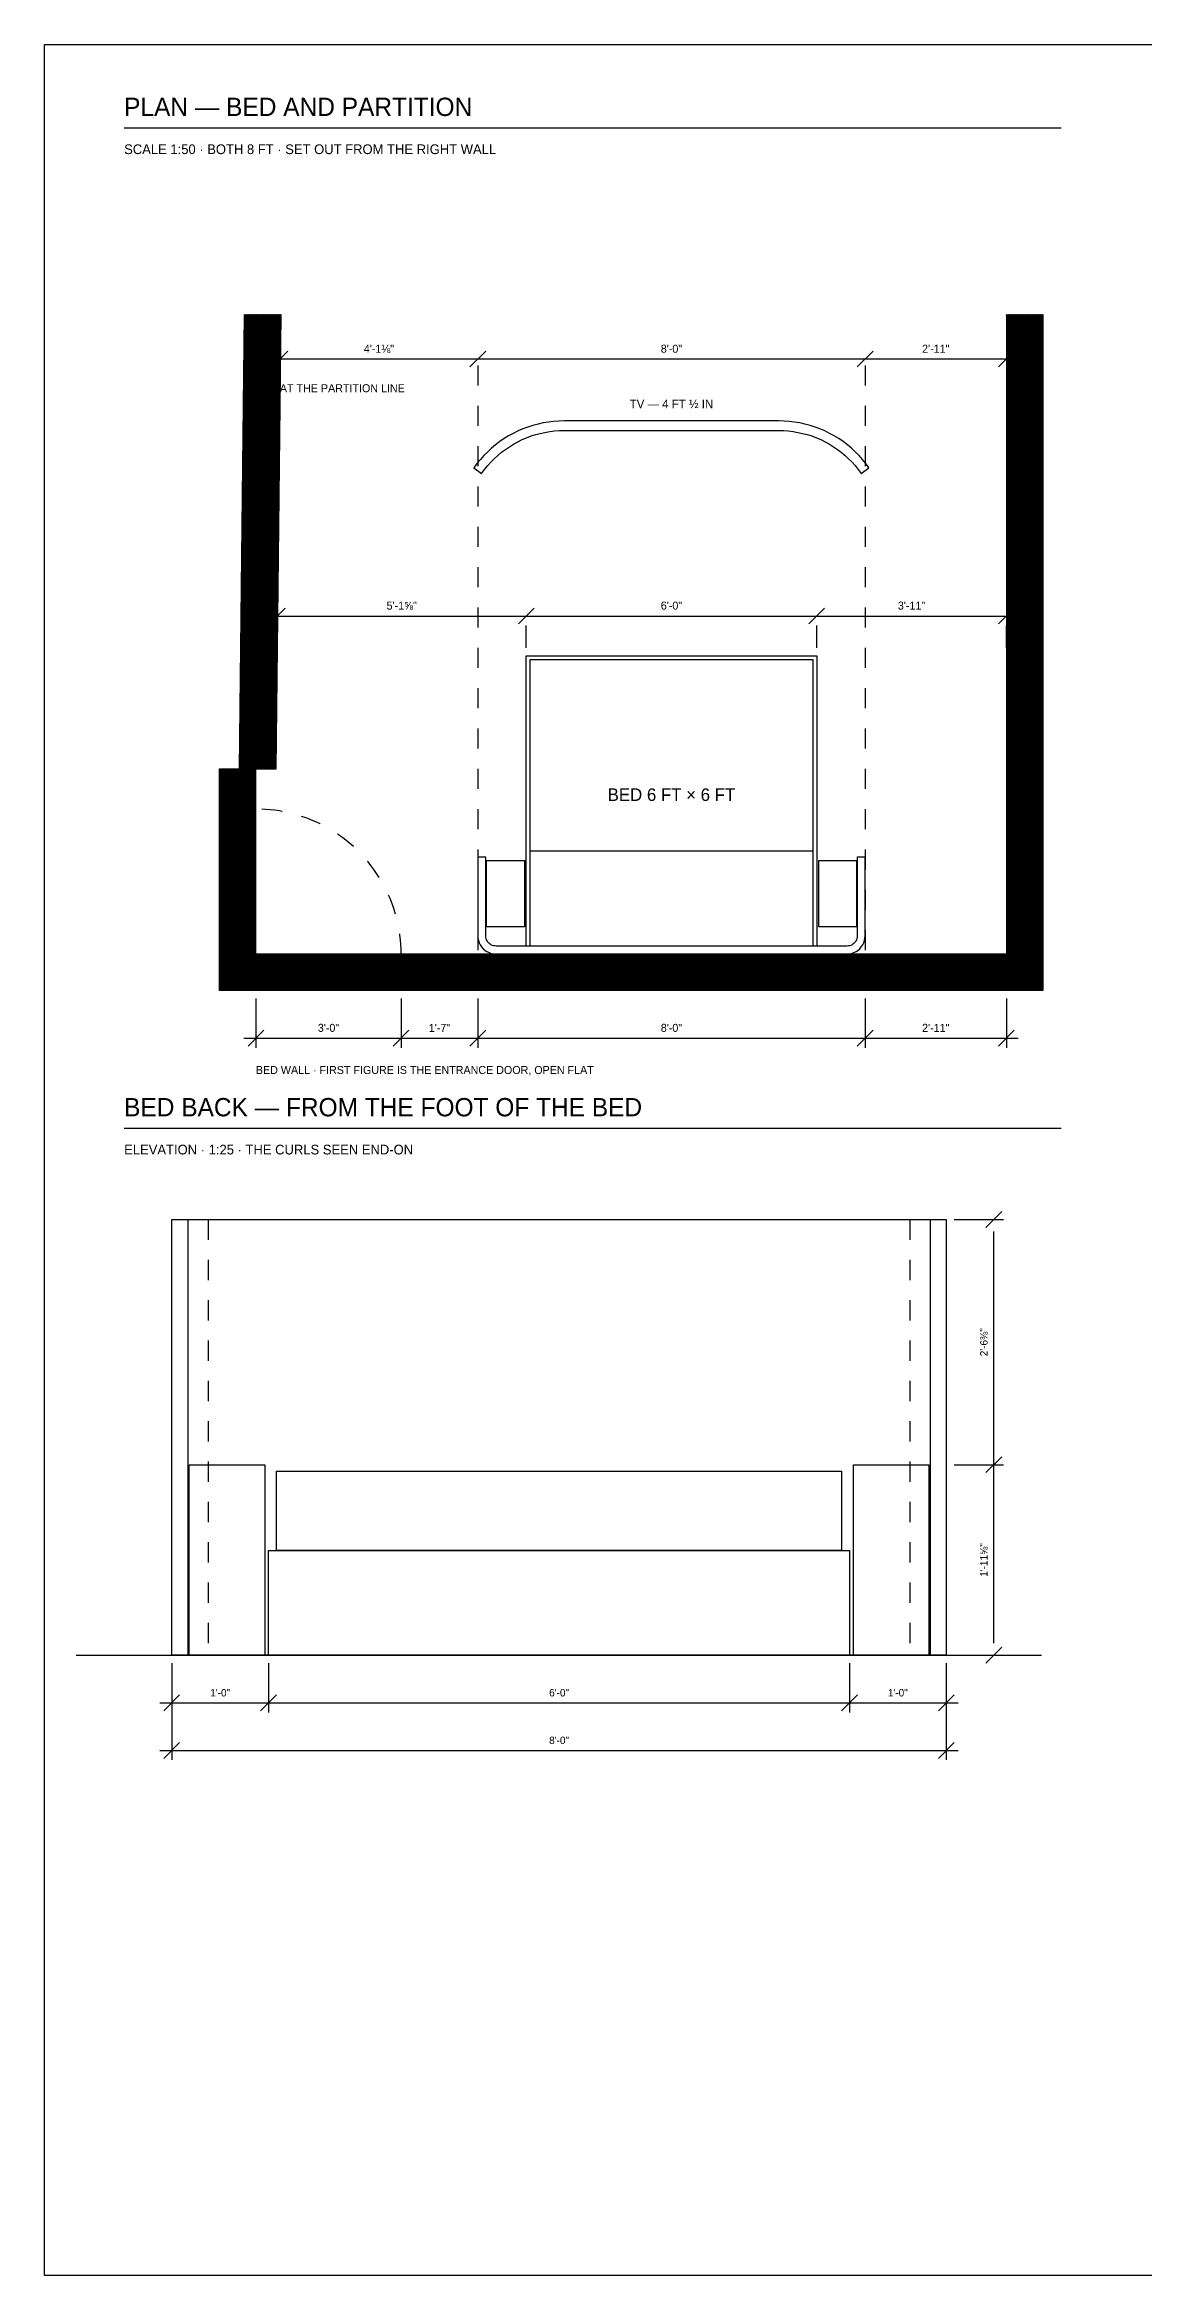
# Model space of a CAD drawing. Header units: inches. Extents: x 0.3 to 16.2, y 0.3 to 11.4.
# Drawn here: x 0.31 to 5.76, y 0.31 to 11.38 of the extents above; entities that cross this region are included whole.
import ezdxf
from ezdxf.enums import TextEntityAlignment as Align

# ---------------------------------------------------------------- set-up
doc = ezdxf.new("R2010")
doc.units = ezdxf.units.IN
doc.header["$LTSCALE"] = 0.009843
doc.header["$MEASUREMENT"] = 0
doc.linetypes.add('DASHED', pattern=[0.6, 0.5, -0.1])
for name, color, linetype in [('DIMENSIONS', 1, 'Continuous'), ('GEOMETRY', 7, 'Continuous'), ('HATCH', 8, 'Continuous'), ('TEXT', 7, 'Continuous')]:
    doc.layers.add(name, color=color, linetype=linetype)

msp = doc.modelspace()

# ---------------------------------------------------------------- hatches: boundary and pattern name
at = {"layer": 'HATCH'}
h = msp.add_hatch(dxfattribs=at)
h.set_pattern_fill('ANSI31', scale=0.01574803)
h.paths.add_polyline_path([(5.263, 10.039), (5.263, 6.687), (1.181, 6.687), (1.181, 7.786), (1.281, 7.786), (1.306, 10.039), (1.487, 10.039), (1.462, 7.786), (1.362, 7.786), (1.362, 6.868), (5.082, 6.868), (5.082, 10.039), (5.263, 10.039)])

# ---------------------------------------------------------------- linework, layer by layer
at = {"layer": 'DIMENSIONS'}
for p, q in [((1.441, 9.78), (1.52, 9.858)), ((2.423, 9.78), (2.502, 9.858)), ((4.343, 9.78), (4.421, 9.858)), ((5.043, 9.78), (5.121, 9.858)), ((1.422, 9.819), (5.141, 9.819)), ((1.481, 9.787), (1.481, 9.772)), ((2.462, 9.787), (2.462, 9.772)), ((4.382, 9.787), (4.382, 9.772)), ((5.082, 9.787), (5.082, 9.772)), ((1.409, 8.544), (5.141, 8.544)), ((1.429, 8.505), (1.508, 8.583)), ((2.663, 8.505), (2.741, 8.583)), ((4.103, 8.505), (4.181, 8.583)), ((5.043, 8.505), (5.121, 8.583)), ((1.469, 8.387), (1.469, 8.497)), ((2.702, 8.387), (2.702, 8.497)), ((4.142, 8.387), (4.142, 8.497)), ((5.082, 8.387), (5.082, 8.497)), ((1.362, 6.647), (1.362, 6.403)), ((2.082, 6.647), (2.082, 6.403)), ((2.462, 6.647), (2.462, 6.403)), ((4.382, 6.647), (4.382, 6.403)), ((5.082, 6.647), (5.082, 6.403)), ((1.303, 6.45), (5.141, 6.45)), ((1.323, 6.411), (1.402, 6.49)), ((2.043, 6.411), (2.121, 6.49)), ((2.423, 6.411), (2.502, 6.49)), ((4.343, 6.411), (4.421, 6.49)), ((5.043, 6.411), (5.121, 6.49)), ((4.824, 5.551), (5.068, 5.551)), ((4.981, 5.512), (5.06, 5.591)), ((5.02, 3.45), (5.02, 5.492)), ((4.824, 4.335), (5.068, 4.335)), ((4.981, 4.296), (5.06, 4.375)), ((4.981, 3.351), (5.06, 3.43)), ((0.945, 3.351), (0.945, 3.107)), ((0.945, 3.351), (0.945, 2.871)), ((1.424, 3.351), (1.424, 3.107)), ((4.305, 3.351), (4.305, 3.107)), ((4.784, 3.351), (4.784, 3.107)), ((4.784, 3.351), (4.784, 2.871)), ((4.824, 3.391), (5.068, 3.391)), ((0.886, 3.154), (4.843, 3.154)), ((0.906, 3.115), (0.984, 3.194)), ((1.385, 3.115), (1.464, 3.194)), ((4.265, 3.115), (4.344, 3.194)), ((4.745, 3.115), (4.824, 3.194)), ((0.886, 2.918), (4.843, 2.918)), ((0.906, 2.879), (0.984, 2.957)), ((4.745, 2.879), (4.824, 2.957))]:
    msp.add_line(p, q, dxfattribs=at)
at = {"layer": 'GEOMETRY'}
for p, q in [((0.709, 10.965), (5.354, 10.965)), ((2.722, 7.38), (4.122, 7.38)), ((1.362, 6.868), (2.082, 6.868)), ((0.709, 6.004), (5.354, 6.004)), ((0.472, 3.391), (5.257, 3.391))]:
    msp.add_line(p, q, dxfattribs=at)
at = {"layer": 'GEOMETRY', "linetype": 'DASHED'}
for p, q in [((2.462, 9.787), (2.462, 6.569)), ((4.382, 9.787), (4.382, 6.569)), ((1.126, 5.551), (1.126, 3.391)), ((4.603, 5.551), (4.603, 3.391))]:
    msp.add_line(p, q, dxfattribs=at)
at = {"layer": 'GEOMETRY'}
for points in [[(0.315, 11.378), (16.22, 11.378), (16.22, 0.315), (0.315, 0.315), (0.315, 11.378)], [(5.263, 10.039), (5.263, 6.687), (1.181, 6.687), (1.181, 7.786), (1.281, 7.786), (1.306, 10.039)], [(5.082, 10.039), (5.082, 6.868), (1.362, 6.868), (1.362, 7.786), (1.462, 7.786), (1.487, 10.039)], [(2.481, 9.251), (2.496, 9.271), (2.511, 9.29), (2.527, 9.307), (2.544, 9.324), (2.561, 9.341), (2.58, 9.356), (2.599, 9.37), (2.619, 9.384), (2.639, 9.397), (2.66, 9.408), (2.682, 9.419), (2.704, 9.428), (2.726, 9.437), (2.749, 9.444), (2.772, 9.45), (2.795, 9.455), (2.819, 9.459), (2.843, 9.462), (2.867, 9.464), (2.891, 9.465), (3.954, 9.465), (3.977, 9.464), (4.001, 9.462), (4.025, 9.459), (4.049, 9.455), (4.072, 9.45), (4.095, 9.444), (4.118, 9.437), (4.141, 9.428), (4.163, 9.419), (4.184, 9.408), (4.205, 9.397), (4.225, 9.384), (4.245, 9.37), (4.264, 9.356), (4.283, 9.341), (4.3, 9.324), (4.317, 9.307), (4.333, 9.29), (4.348, 9.271), (4.363, 9.251), (4.401, 9.279), (4.386, 9.3), (4.369, 9.32), (4.352, 9.34), (4.333, 9.358), (4.314, 9.376), (4.294, 9.393), (4.273, 9.409), (4.251, 9.424), (4.229, 9.437), (4.206, 9.45), (4.182, 9.462), (4.158, 9.472), (4.134, 9.481), (4.109, 9.489), (4.083, 9.496), (4.058, 9.502), (4.032, 9.506), (4.006, 9.509), (3.98, 9.511), (3.954, 9.512), (2.891, 9.512), (2.864, 9.511), (2.838, 9.509), (2.812, 9.506), (2.786, 9.502), (2.761, 9.496), (2.735, 9.489), (2.71, 9.481), (2.686, 9.472), (2.662, 9.462), (2.638, 9.45), (2.615, 9.437), (2.593, 9.424), (2.571, 9.409), (2.55, 9.393), (2.53, 9.376), (2.511, 9.358), (2.492, 9.34), (2.475, 9.32), (2.458, 9.3), (2.443, 9.279), (2.481, 9.251)], [(2.702, 8.347), (4.142, 8.347), (4.142, 6.907), (2.702, 6.907), (2.702, 8.347)], [(2.722, 8.328), (4.122, 8.328), (4.122, 6.907), (2.722, 6.907), (2.722, 8.328)], [(2.462, 7.348), (2.462, 6.958), (2.463, 6.946), (2.465, 6.935), (2.469, 6.924), (2.474, 6.913), (2.481, 6.903), (2.489, 6.894), (2.498, 6.886), (2.507, 6.88), (2.518, 6.875), (2.529, 6.871), (2.541, 6.868), (2.553, 6.868), (4.291, 6.868), (4.303, 6.868), (4.315, 6.871), (4.326, 6.875), (4.337, 6.88), (4.346, 6.886), (4.355, 6.894), (4.363, 6.903), (4.37, 6.913), (4.375, 6.924), (4.379, 6.935), (4.381, 6.946), (4.382, 6.958), (4.382, 7.348), (4.343, 7.348), (4.343, 6.958), (4.342, 6.952), (4.341, 6.945), (4.339, 6.939), (4.336, 6.933), (4.332, 6.927), (4.328, 6.922), (4.322, 6.918), (4.317, 6.914), (4.311, 6.911), (4.305, 6.909), (4.298, 6.908), (4.291, 6.907), (2.553, 6.907), (2.546, 6.908), (2.54, 6.909), (2.533, 6.911), (2.527, 6.914), (2.522, 6.918), (2.517, 6.922), (2.512, 6.927), (2.508, 6.933), (2.505, 6.939), (2.503, 6.945), (2.502, 6.952), (2.502, 6.958), (2.502, 7.348), (2.462, 7.348)], [(2.506, 7.332), (2.693, 7.332), (2.693, 7.002), (2.506, 7.002), (2.506, 7.332)], [(4.152, 7.332), (4.339, 7.332), (4.339, 7.002), (4.152, 7.002), (4.152, 7.332)], [(0.945, 5.551), (4.784, 5.551), (4.784, 3.391), (0.945, 3.391), (0.945, 5.551)], [(0.945, 5.551), (1.024, 5.551), (1.024, 3.391), (0.945, 3.391), (0.945, 5.551)], [(4.706, 5.551), (4.784, 5.551), (4.784, 3.391), (4.706, 3.391), (4.706, 5.551)], [(1.031, 4.335), (1.406, 4.335), (1.406, 3.391), (1.031, 3.391), (1.031, 4.335)], [(4.324, 4.335), (4.698, 4.335), (4.698, 3.391), (4.324, 3.391), (4.324, 4.335)], [(1.464, 4.304), (4.265, 4.304), (4.265, 3.91), (1.464, 3.91), (1.464, 4.304)], [(1.424, 3.91), (4.305, 3.91), (4.305, 3.391), (1.424, 3.391), (1.424, 3.91)]]:
    msp.add_lwpolyline(points, dxfattribs=at)
at = {"layer": 'GEOMETRY', "linetype": 'DASHED'}
msp.add_open_spline([(2.082, 6.868), (2.082, 6.994), (2.049, 7.118), (1.985, 7.228), (1.922, 7.337), (1.831, 7.428), (1.722, 7.491), (1.613, 7.554), (1.489, 7.587), (1.362, 7.587)], degree=3, knots=[0, 0, 0, 0, 1, 1, 1, 2, 2, 2, 3, 3, 3, 3], dxfattribs=at)

# ---------------------------------------------------------------- texts
at = {"layer": 'TEXT'}
for s, height, p in [('PLAN — BED AND PARTITION', 0.09071, (0.709, 11.024)), ('SCALE 1:50 · BOTH 8 FT · SET OUT FROM THE RIGHT WALL', 0.04819, (0.709, 10.835)), ('AT THE PARTITION LINE', 0.03969, (1.481, 9.654)), ('BED WALL · FIRST FIGURE IS THE ENTRANCE DOOR, OPEN FLAT', 0.03969, (1.362, 6.273)), ('BED BACK — FROM THE FOOT OF THE BED', 0.09071, (0.709, 6.063)), ('ELEVATION · 1:25 · THE CURLS SEEN END-ON', 0.04819, (0.709, 5.874))]:
    msp.add_text(s, height=height, dxfattribs=at).set_placement(p)
for s, height, p in [('4\'-1⅛"', 0.0397, (1.972, 9.85)), ('8\'-0"', 0.0397, (3.422, 9.85)), ('2\'-11"', 0.0397, (4.732, 9.85)), ('TV — 4 FT ½ IN', 0.04252, (3.422, 9.575)), ('5\'-1⅝"', 0.0397, (2.085, 8.576)), ('6\'-0"', 0.0397, (3.422, 8.576)), ('3\'-11"', 0.0397, (4.612, 8.576)), ('BED 6 FT × 6 FT', 0.06236, (3.422, 7.627)), ('3\'-0"', 0.0397, (1.722, 6.482)), ('1\'-7"', 0.0397, (2.272, 6.482)), ('8\'-0"', 0.0397, (3.422, 6.482)), ('2\'-11"', 0.0397, (4.732, 6.482)), ('1\'-0"', 0.0369, (1.185, 3.186)), ('6\'-0"', 0.0369, (2.865, 3.186)), ('1\'-0"', 0.0369, (4.544, 3.186)), ('8\'-0"', 0.0369, (2.865, 2.95))]:
    msp.add_text(s, height=height, dxfattribs=at).set_placement(p, align=Align.CENTER)
for s, p in [('2\'-6⅜"', (4.989, 4.943)), ('1\'-11⅝"', (4.989, 3.863))]:
    msp.add_text(s, height=0.0369, rotation=90, dxfattribs=at).set_placement(p, align=Align.CENTER)

doc.saveas('drawing.dxf')
